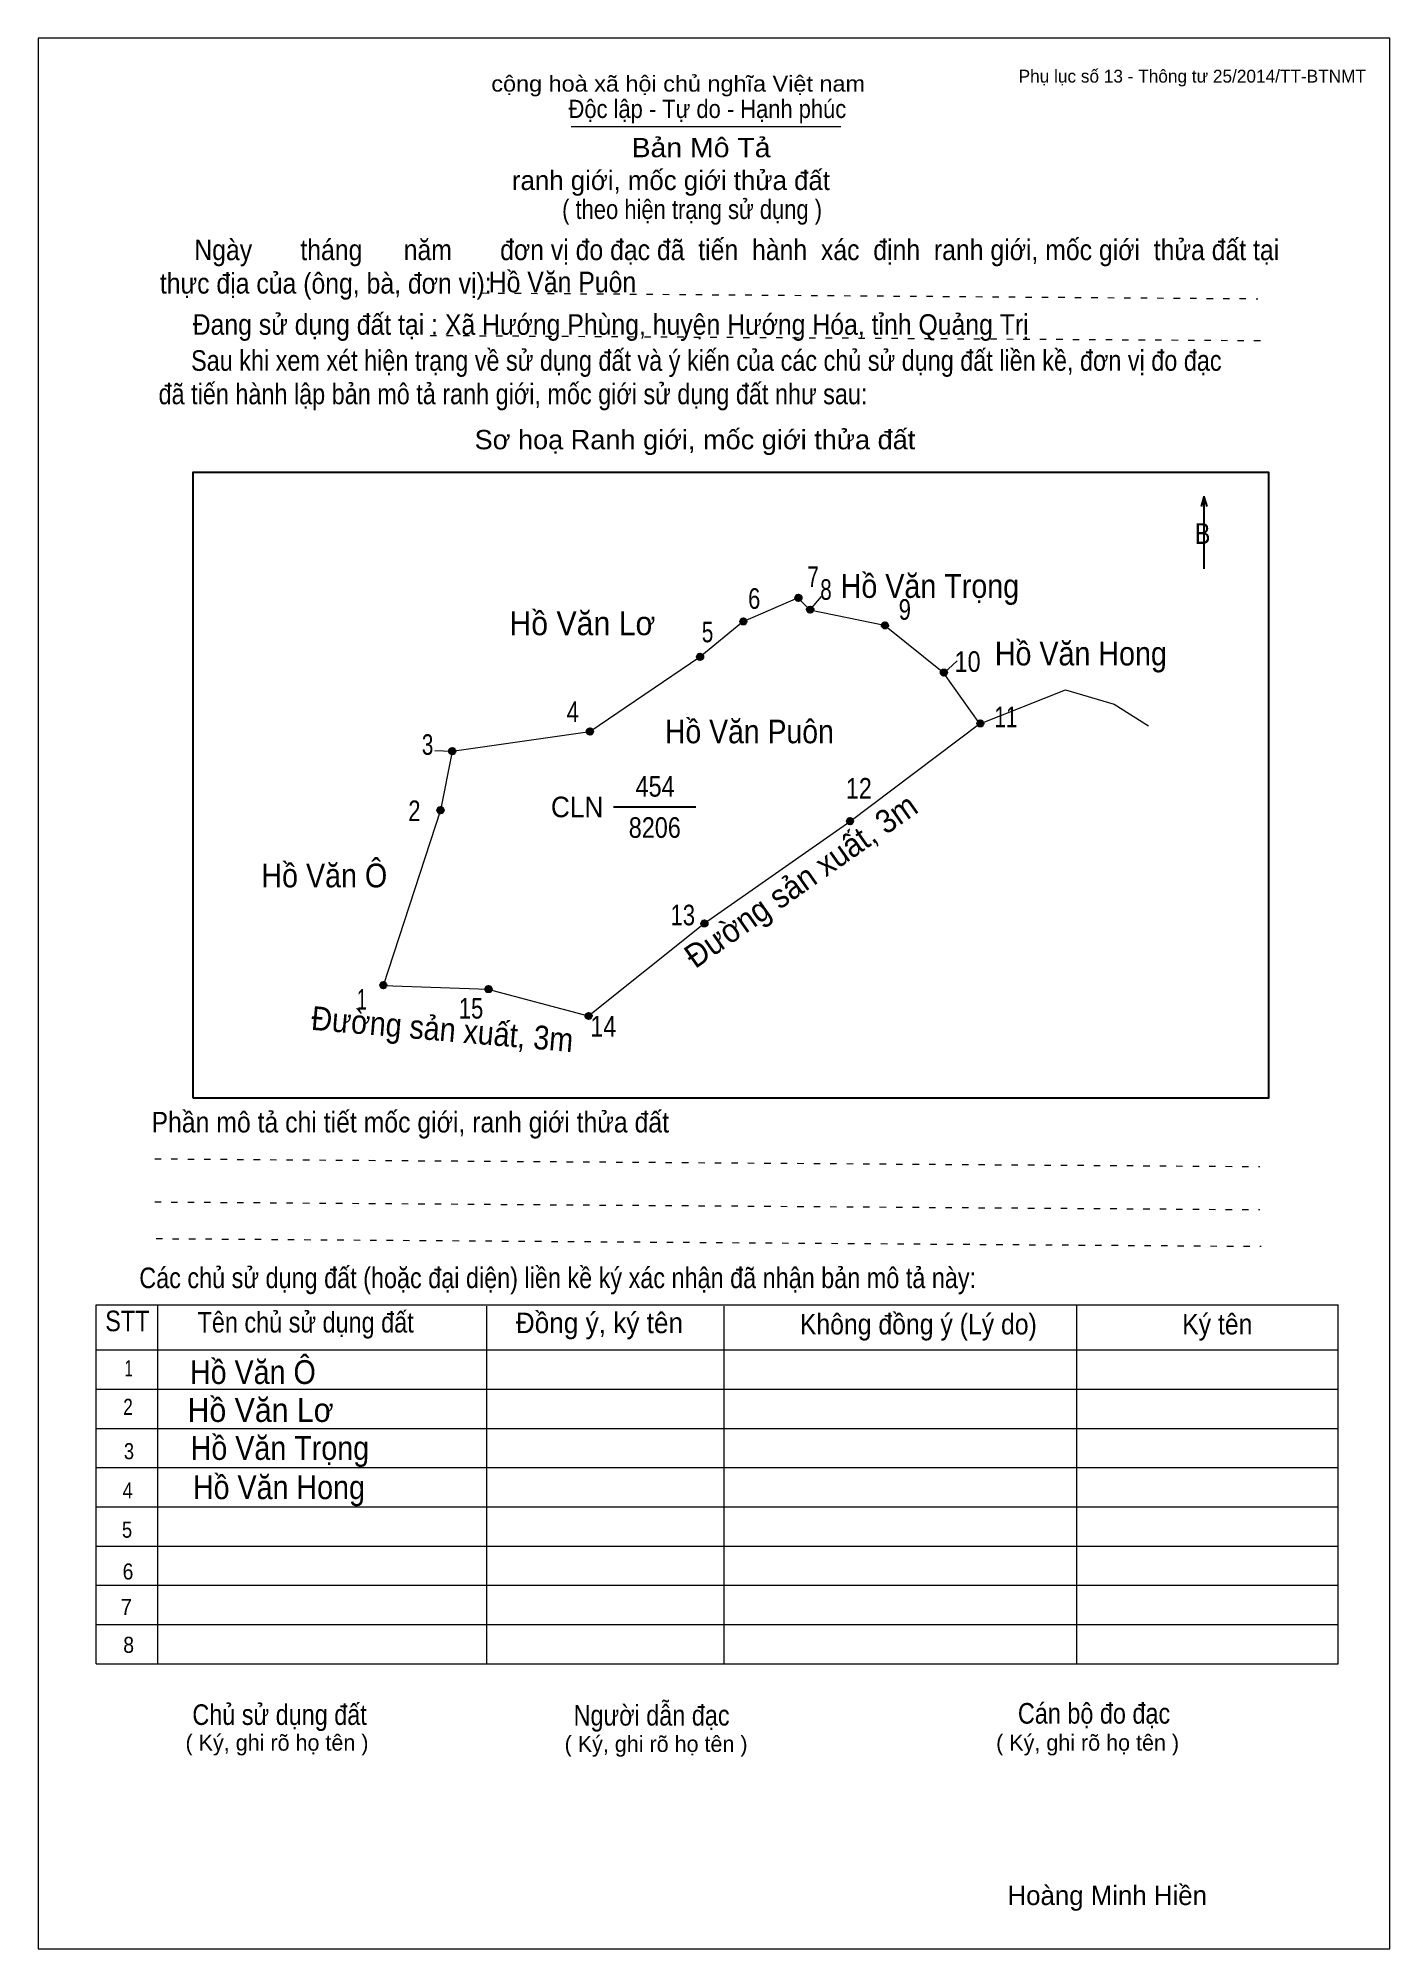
# Model space of a CAD drawing. Header units: centimetres. Extents: x 0 to 21, y 0 to 29.7.
import ezdxf
from ezdxf.enums import TextEntityAlignment as Align

# ---------------------------------------------------------------- set-up
doc = ezdxf.new("R2010")
doc.units = ezdxf.units.CM
doc.header["$LTSCALE"] = 0.13
doc.linetypes.add('DOTTED', pattern=[1.5, 0.3, -1.2])
for name, color, linetype, lineweight in [('1', 7, 'Continuous', 13), ('32', 7, 'Continuous', 25), ('33', 7, 'Continuous', 25), ('61', 7, 'Continuous', 13), ('62', 7, 'Continuous', 13)]:
    doc.layers.add(name, color=color, linetype=linetype, lineweight=lineweight)
for name, color, linetype in [('34', 7, 'Continuous'), ('45', 7, 'Continuous'), ('63', 7, 'Continuous')]:
    doc.layers.add(name, color=color, linetype=linetype)

msp = doc.modelspace()

# ---------------------------------------------------------------- hatches: boundary and pattern name
at = {"layer": '32'}
for points in [[(11.8616, 21.0003, 1), (11.7616, 21.0003, 1)], [(12.0449, 20.8169, 1), (11.9449, 20.8169, 1)], [(11.0059, 20.6336, 1), (10.9059, 20.6336, 1)], [(13.2062, 20.5725, 1), (13.1062, 20.5725, 1)], [(10.3336, 20.0835, 1), (10.2336, 20.0835, 1)], [(14.123, 19.839, 1), (14.023, 19.839, 1)], [(14.6877, 19.0482, 1), (14.5877, 19.0482, 1)], [(8.6223, 18.9223, 1), (8.5223, 18.9223, 1)], [(6.4831, 18.6167, 1), (6.3831, 18.6167, 1)], [(6.2997, 17.6999, 1), (6.1997, 17.6999, 1)], [(12.6634, 17.5294, 1), (12.5634, 17.5294, 1)], [(10.4008, 15.9397, 1), (10.3008, 15.9397, 1)], [(5.4123, 14.9789, 1), (5.3123, 14.9789, 1)], [(7.0472, 14.9184, 1), (6.9472, 14.9184, 1)], [(8.6015, 14.5003, 1), (8.5015, 14.5003, 1)]]:
    msp.add_hatch(color=256, dxfattribs=at).paths.add_polyline_path(points)

# ---------------------------------------------------------------- linework, layer by layer
at = {"layer": '1'}
msp.add_lwpolyline([(21, 0), (21, 29.7), (0, 29.7), (0, 0)], close=True, dxfattribs=at)
at = {"layer": '32'}
for centre in [(11.8116, 21.0003), (11.9949, 20.8169), (10.9559, 20.6336), (13.1562, 20.5725), (10.2836, 20.0835), (14.073, 19.839), (14.6377, 19.0482), (8.5723, 18.9223), (6.4331, 18.6167), (6.2497, 17.6999), (12.6134, 17.5294), (10.3508, 15.9397), (5.3623, 14.9789), (6.9972, 14.9184), (8.5515, 14.5003)]:
    msp.add_circle(centre, 0.05, dxfattribs=at)
at = {"layer": '33'}
msp.add_line((8.94, 17.75), (10.22, 17.75), dxfattribs=at)
at = {"layer": '61'}
for p, q in [((11.99, 20.81), (12.17, 21.02)), ((14.07, 19.83), (14.28, 20.02)), ((14.63, 19.04), (14.07, 19.83)), ((6.43, 18.61), (6.16, 18.62)), ((5.33, 14.98), (5.36, 14.97))]:
    msp.add_line(p, q, dxfattribs=at)
for points in [[(11.99, 20.81), (11.81, 21), (10.95, 20.63), (10.28, 20.08), (8.57, 18.92), (6.43, 18.61)], [(14.07, 19.83), (13.15, 20.57), (11.99, 20.81)], [(14.63, 19.04), (15.96, 19.57), (16.72, 19.35), (17.25, 19.01)], [(14.63, 19.04), (12.61, 17.52), (10.35, 15.94), (8.55, 14.5), (6.99, 14.91), (5.36, 14.97)], [(6.43, 18.61), (6.25, 17.7), (5.36, 14.97)]]:
    msp.add_lwpolyline(points, dxfattribs=at)
at = {"layer": '62'}
for p, q in [((8.28, 28.33), (12.47, 28.33)), ((0.9, 10.01), (20.2, 10.01)), ((0.9, 4.43), (0.9, 10.01)), ((1.86, 4.43), (1.86, 10.01)), ((6.97, 4.43), (6.97, 9.99)), ((10.66, 4.43), (10.66, 9.99)), ((16.14, 4.43), (16.14, 10.01)), ((20.2, 4.43), (20.2, 10.01)), ((0.9, 9.31), (20.2, 9.31)), ((0.9, 8.7), (20.2, 8.7)), ((0.9, 8.09), (20.2, 8.09)), ((0.9, 7.48), (20.2, 7.48)), ((0.9, 6.87), (20.2, 6.87)), ((0.9, 6.26), (20.2, 6.26)), ((0.9, 5.65), (20.2, 5.65)), ((0.9, 5.04), (20.2, 5.04)), ((0.9, 4.43), (20.2, 4.43))]:
    msp.add_line(p, q, dxfattribs=at)
at = {"layer": '62', "linetype": 'DOTTED'}
for p, q in [((6.89, 25.74), (18.95, 25.65)), ((6.09, 25.08), (19.04, 25)), ((1.81, 12.28), (18.98, 12.16)), ((1.81, 11.61), (18.98, 11.49)), ((1.83, 11.04), (19, 10.92))]:
    msp.add_line(p, q, dxfattribs=at)
at = {"layer": '62', "lineweight": 25}
for p, q in [((18.11, 22.58), (18.11, 21.45)), ((18.11, 22.57), (18.07, 22.42)), ((18.11, 22.57), (18.16, 22.42))]:
    msp.add_line(p, q, dxfattribs=at)
msp.add_lwpolyline([(2.4, 13.23), (19.12, 13.23), (19.12, 22.95), (2.4, 22.95)], close=True, dxfattribs=at)

# ---------------------------------------------------------------- texts
at = {"layer": '32'}
for s, width, p in [('7', 0.75, (12.04, 21.17)), ('6', 0.8, (11.125, 20.83)), ('8', 0.75, (12.24, 20.97)), ('9', 0.8, (13.465, 20.66)), ('5', 0.75, (10.4, 20.31)), ('10', 0.85, (14.44, 19.85)), ('4', 0.8, (8.305, 19.07)), ('11', 0.75, (15.035, 18.99)), ('3', 0.75, (6.05, 18.56)), ('12', 0.85, (12.75, 17.88)), ('2', 0.8, (5.845, 17.53)), ('13', 0.8, (10.015, 15.91)), ('1', 0.65, (5.03, 14.6)), ('15', 0.8, (6.725, 14.46)), ('14', 0.85, (8.78, 14.18))]:
    msp.add_text(s, height=0.32, dxfattribs=dict(at, width=width)).set_placement(p, align=Align.CENTER)
at = {"layer": '33', "width": 0.85}
for s, p in [('454', (9.585, 17.91)), ('8206', (9.58, 17.27))]:
    msp.add_text(s, height=0.32, dxfattribs=at).set_placement(p, align=Align.CENTER)
at = {"layer": '33', "width": 0.95}
msp.add_text('CLN', height=0.32, dxfattribs=at).set_placement((8.78, 17.59), align=Align.RIGHT)
at = {"layer": '34', "width": 0.9}
msp.add_text('Hồ Văn Puôn', height=0.32, dxfattribs=at).set_placement((7, 25.75))
at = {"layer": '45'}
for s, height, width, p in [('Hồ Văn Trọng', 0.37, 0.9, (13.855, 21)), ('Hồ Văn Lơ', 0.37, 0.95, (8.455, 20.42)), ('Hồ Văn Hong', 0.37, 0.9, (16.2, 19.95)), ('Hồ Văn Puôn', 0.3666, 0.9, (11.05, 18.74)), ('Hồ Văn Ô', 0.37, 0.9, (4.445, 16.5)), ('Hồ Văn Ô', 0.37, 0.9, (3.335, 8.78)), ('Hồ Văn Lơ', 0.37, 0.95, (3.455, 8.19)), ('Hồ Văn Trọng', 0.37, 0.9, (3.755, 7.6)), ('Hồ Văn Hong', 0.37, 0.9, (3.74, 6.99))]:
    msp.add_text(s, height=height, dxfattribs=dict(at, width=width)).set_placement(p, align=Align.CENTER)
for height, rotation, width, p in [(0.3666, 35.1, 0.95, (11.9546, 16.454)), (0.37, 355.1, 0.9, (6.2642, 14.1125))]:
    msp.add_text('Đường sản xuất, 3m', height=height, rotation=rotation, dxfattribs=dict(at, width=width)).set_placement(p, align=Align.CENTER)
at = {"layer": '62'}
for s, height, width, p in [('cộng hoà xã hội chủ nghĩa Việt nam', 0.2474, 1.1, (7.04, 28.87)), ('Độc lập - Tự do - Hạnh phúc', 0.2828, 0.9, (8.24, 28.46)), ('Bản Mô Tả', 0.3, 1.1, (9.22, 27.85)), ('( theo hiện trạng sử dụng )', 0.3, 0.85, (8.14, 26.89)), ('     Ngày       tháng      năm       đơn vị đo đạc đã  tiến  hành  xác  định  ranh giới, mốc giới  thửa đất tại ', 0.32, 0.9, (1.89, 26.25)), ('thực địa của (ông, bà, đơn vị): ', 0.32, 0.9, (1.89, 25.73)), ('Đang sử dụng đất tại : Xã Hướng Phùng, huyện Hướng Hóa, tỉnh Quảng Trị', 0.32, 0.9, (2.4, 25.09)), ('     Sau khi xem xét hiện trạng về sử dụng đất và ý kiến của các chủ sử dụng đất liền kề, đơn vị đo đạc ', 0.32, 0.85, (1.87, 24.53)), ('đã tiến hành lập bản mô tả ranh giới, mốc giới sử dụng đất như sau:', 0.32, 0.85, (1.87, 24.01)), ('Sơ hoạ Ranh giới, mốc giới thửa đất', 0.3, 1.05, (6.78, 23.31)), ('B', 0.32, 0.85, (17.97, 21.84)), ('Phần mô tả chi tiết mốc giới, ranh giới thửa đất ', 0.32, 0.9, (1.76, 12.69)), ('Các chủ sử dụng đất (hoặc đại diện) liền kề ký xác nhận đã nhận bản mô tả này:', 0.32, 0.85, (1.57, 10.27))]:
    msp.add_text(s, height=height, dxfattribs=dict(at, width=width)).set_placement(p)
msp.add_text('ranh giới, mốc giới thửa đất', height=0.3, dxfattribs=at).set_placement((7.36, 27.34))
for s, height, width, p in [('STT', 0.32, 0.85, (1.385, 9.6)), ('Tên chủ sử dụng đất', 0.32, 0.85, (4.155, 9.58)), ('Đồng ý, ký tên', 0.32, 0.95, (8.72, 9.57)), ('Không đồng ý (Lý do)', 0.32, 0.9, (13.675, 9.55)), ('Ký tên', 0.32, 0.9, (18.32, 9.55)), ('1', 0.25, 0.7, (1.405, 8.9)), ('2', 0.25, 0.8, (1.395, 8.3)), ('3', 0.25, 0.85, (1.41, 7.61)), ('4', 0.25, 0.85, (1.39, 7)), ('5', 0.25, 0.85, (1.38, 6.39)), ('6', 0.25, 0.9, (1.395, 5.74)), ('7', 0.25, 0.95, (1.37, 5.19)), ('8', 0.25, 0.9, (1.405, 4.6)), ('Người dẫn đạc', 0.32, 0.85, (9.53, 3.47)), ('Chủ sử dụng đất', 0.32, 0.85, (3.75, 3.48)), ('Cán bộ đo đạc', 0.32, 0.85, (16.405, 3.5))]:
    msp.add_text(s, height=height, dxfattribs=dict(at, width=width)).set_placement(p, align=Align.CENTER)
for p in [(3.71, 3.08), (9.6, 3.06), (16.305, 3.08)]:
    msp.add_text('( Ký, ghi rõ họ tên )', height=0.25, dxfattribs=at).set_placement(p, align=Align.CENTER)
at = {"layer": '63'}
msp.add_text('Phụ lục số 13 - Thông tư 25/2014/TT-BTNMT', height=0.2, dxfattribs=at).set_placement((20.63, 29.01), align=Align.RIGHT)
for s, height, p in [('D', 0.0006, (5.3303, 14.98)), ('D', 0.0006, (5.3303, 14.98)), ('D', 0.0006, (5.3303, 14.98)), ('Hoàng Minh Hiền', 0.3, (16.61, 0.68))]:
    msp.add_text(s, height=height, dxfattribs=at).set_placement(p, align=Align.CENTER)

doc.saveas('drawing.dxf')
